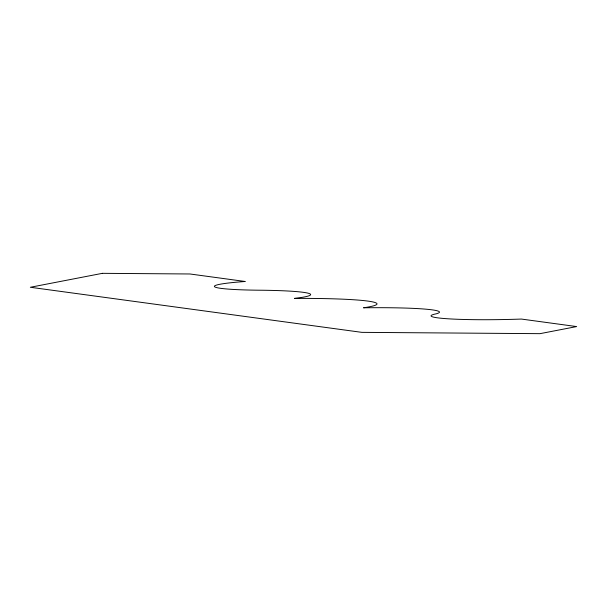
<?xml version="1.0" encoding="UTF-8"?>
<svg xmlns="http://www.w3.org/2000/svg" width="607" height="607" viewBox="0 0 607 607"><rect width="100%" height="100%" fill="white"/><g stroke="black" fill="none" stroke-linecap="round" stroke-linejoin="round"><path stroke-width="0.91" d="M102.386 273.332L30.35 287.27L361.833 332.355L539.98 333.668L576.65 326.574L521.405 319.062A74.904 5.228 -1.2 0 1 448.945 318.85A74.904 5.228 -1.2 0 1 436.054 313.849A85.048 5.933 -1.2 0 0 363.51 307.795A106.195 7.405 -1.2 0 0 294.456 298.401A85.048 5.933 -1.2 0 0 262.459 290.237A74.904 5.228 -1.2 0 1 215.03 287.028A74.904 5.228 -1.2 0 1 245.205 281.489L189.961 273.977L102.386 273.332"/></g></svg>
